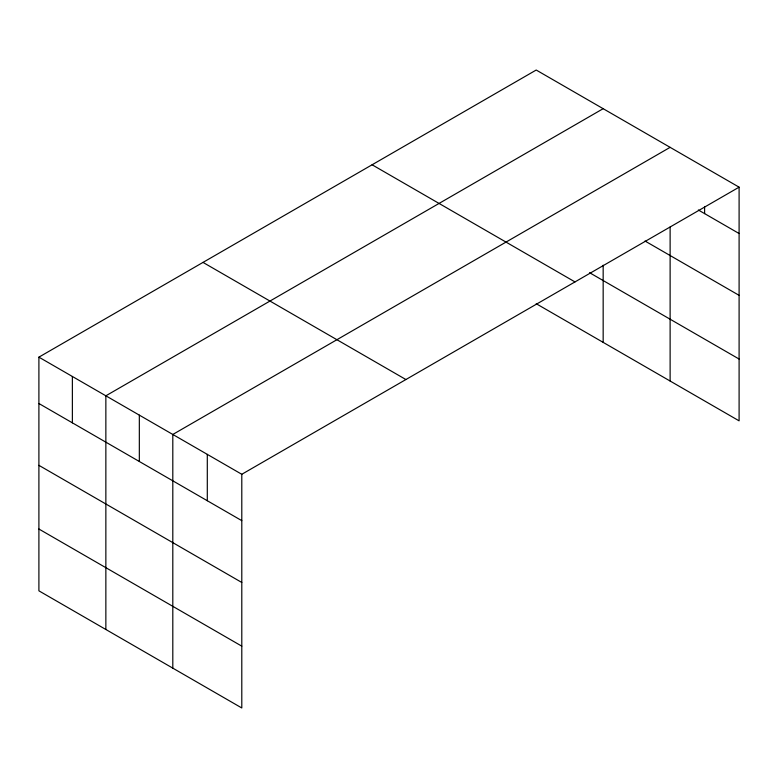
<?xml version="1.0" encoding="UTF-8"?>
<svg xmlns="http://www.w3.org/2000/svg" width="778" height="778" viewBox="0 0 778 778"><rect width="100%" height="100%" fill="white"/><g stroke="black" fill="none" stroke-linecap="round" stroke-linejoin="round"><path stroke-width="1.17" d="M38.9 357.151L241.793 474.288L241.793 707.97L38.9 590.833L38.9 357.151L536.207 70.03L739.1 187.167L739.1 420.849L536.207 303.712M603.164 108.687L105.857 395.808L105.857 629.49M670.121 147.343L172.804 434.464L172.804 668.146M241.793 474.288L739.1 187.167M698.343 209.992L739.1 233.526M645.011 241.024L739.1 295.348M589.568 272.699L739.1 359.037M372.098 164.78L574.991 281.918M203.009 262.4L405.902 379.538M38.9 403.51L241.793 520.647M38.9 465.332L241.793 582.469M38.9 529.021L241.793 646.158M704.605 206.481L704.605 213.619M670.121 226.991L670.121 381.026M603.164 265.22L603.164 342.369M207.298 454.371L207.298 500.731M139.33 415.131L139.33 461.49M72.373 376.474L72.373 422.843"/></g></svg>
